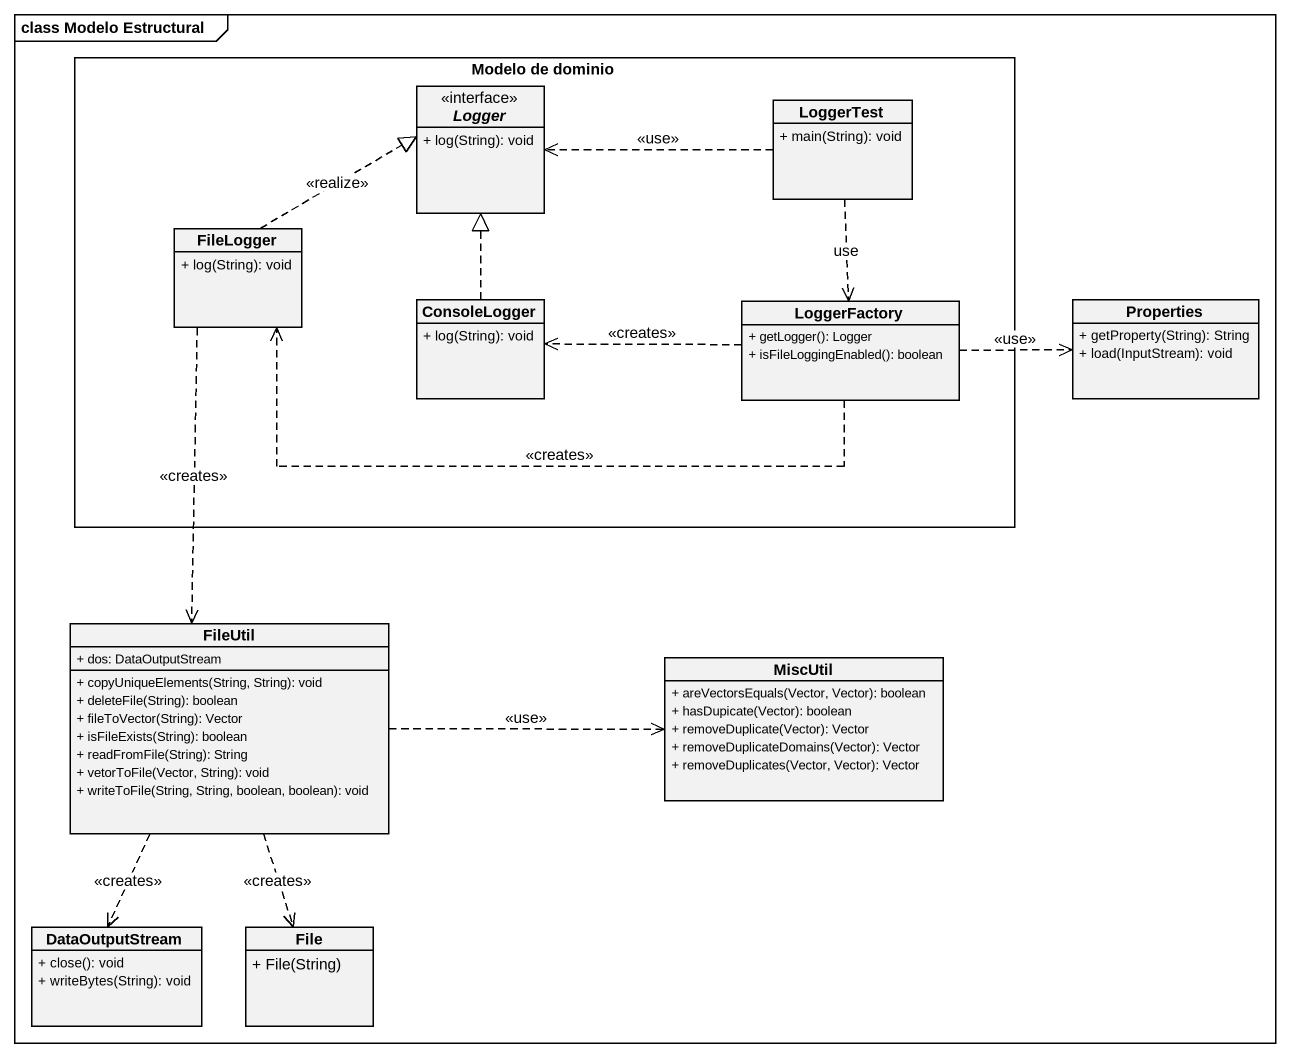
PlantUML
@startuml
mainframe class Modelo Estructural
hide circle
hide empty members
skinparam classAttributeIconSize 0
rectangle "Modelo de dominio" as Modelo_de_dominio {
  interface Logger {
    + log(String): void
  }
  class LoggerTest {
    + main(String): void
  }
  class FileLogger {
    + log(String): void
  }
  class ConsoleLogger {
    + log(String): void
  }
  class LoggerFactory {
    + getLogger(): Logger
    + isFileLoggingEnabled(): boolean
  }
}
class Properties {
  + getProperty(String): String
  + load(InputStream): void
}
class FileUtil {
  + dos: DataOutputStream
  + copyUniqueElements(String, String): void
  + deleteFile(String): boolean
  + fileToVector(String): Vector
  + isFileExists(String): boolean
  + readFromFile(String): String
  + vetorToFile(Vector, String): void
  + writeToFile(String, String, boolean, boolean): void
}
class MiscUtil {
  + areVectorsEquals(Vector, Vector): boolean
  + hasDupicate(Vector): boolean
  + removeDuplicate(Vector): Vector
  + removeDuplicateDomains(Vector): Vector
  + removeDuplicates(Vector, Vector): Vector
}
class DataOutputStream {
  + close(): void
  + writeBytes(String): void
}
class "File" as File_ {
  + File(String)
}
LoggerTest .left.> Logger : <<use>>
LoggerTest ..> LoggerFactory : use
FileLogger .right.|> Logger : <<realize>>
FileLogger ..> FileUtil : <<creates>>
ConsoleLogger .up.|> Logger
LoggerFactory .left.> FileLogger : <<creates>>
LoggerFactory .left.> ConsoleLogger : <<creates>>
LoggerFactory .right.> Properties : <<use>>
FileUtil .right.> MiscUtil : <<use>>
FileUtil ..> DataOutputStream : <<creates>>
FileUtil ..> File_ : <<creates>>
@enduml
